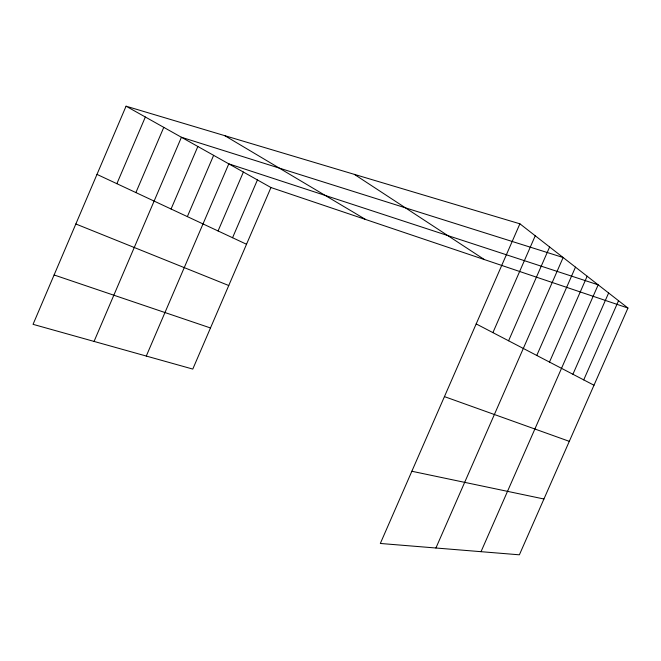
<?xml version="1.0" encoding="UTF-8"?>
<svg xmlns="http://www.w3.org/2000/svg" width="661" height="661" viewBox="0 0 661 661"><rect width="100%" height="100%" fill="white"/><g stroke="black" fill="none" stroke-linecap="round" stroke-linejoin="round"><path stroke-width="0.99" d="M126.069 106.19L33.05 324.336L192.781 369.078L270.952 187.526L126.069 106.19L519.893 223.806L627.95 308.043L519.381 554.81L380.323 543.466L519.893 223.806M116.873 183.684L145.346 117.005M135.893 192.574L163.779 127.358M94.052 341.423L181.428 137.265L563.139 257.517L435.913 548.002M171.067 209.008L197.854 146.486M187.352 216.61L213.635 155.343M146.279 356.056L228.797 163.854L598.18 284.833L481.018 551.679M218.064 230.962L243.38 172.05M232.556 237.729L257.426 179.932M492.908 332.623L535.245 235.77M508.582 340.779L549.63 246.983M536.773 355.453L575.483 267.143M549.489 362.071L587.15 276.232M572.913 374.258L608.624 292.98M583.721 379.885L618.539 300.705M411.853 471.26L543.937 498.997M270.952 187.526L627.95 308.043M54.103 274.968L210.487 327.963M444.448 396.617L569.303 441.341M75.841 223.988L228.756 285.527M96.985 174.397L246.52 244.256M476.184 323.915L593.991 385.231M224.773 135.662L365.607 219.477M354.321 174.355L484.422 259.591"/></g></svg>
